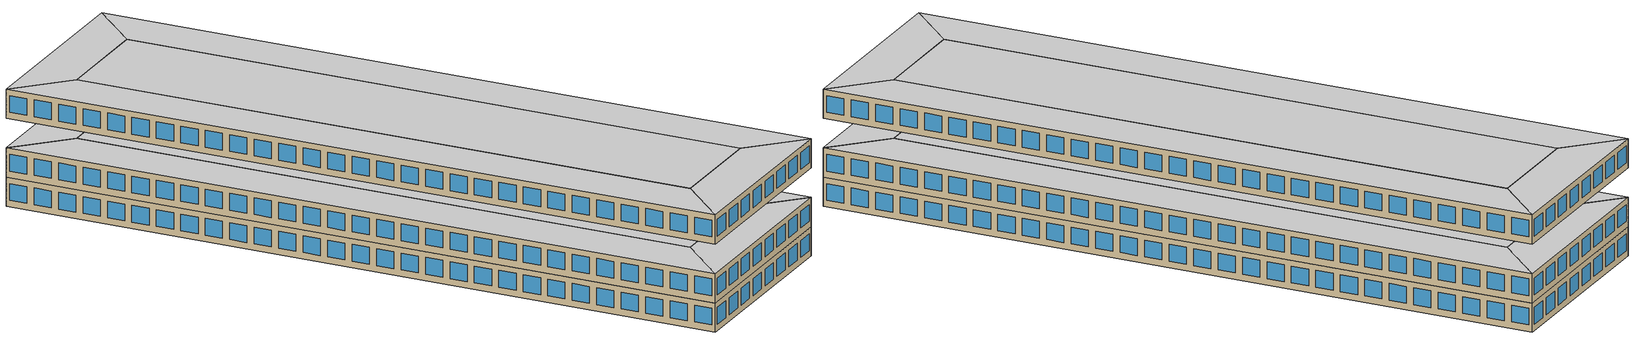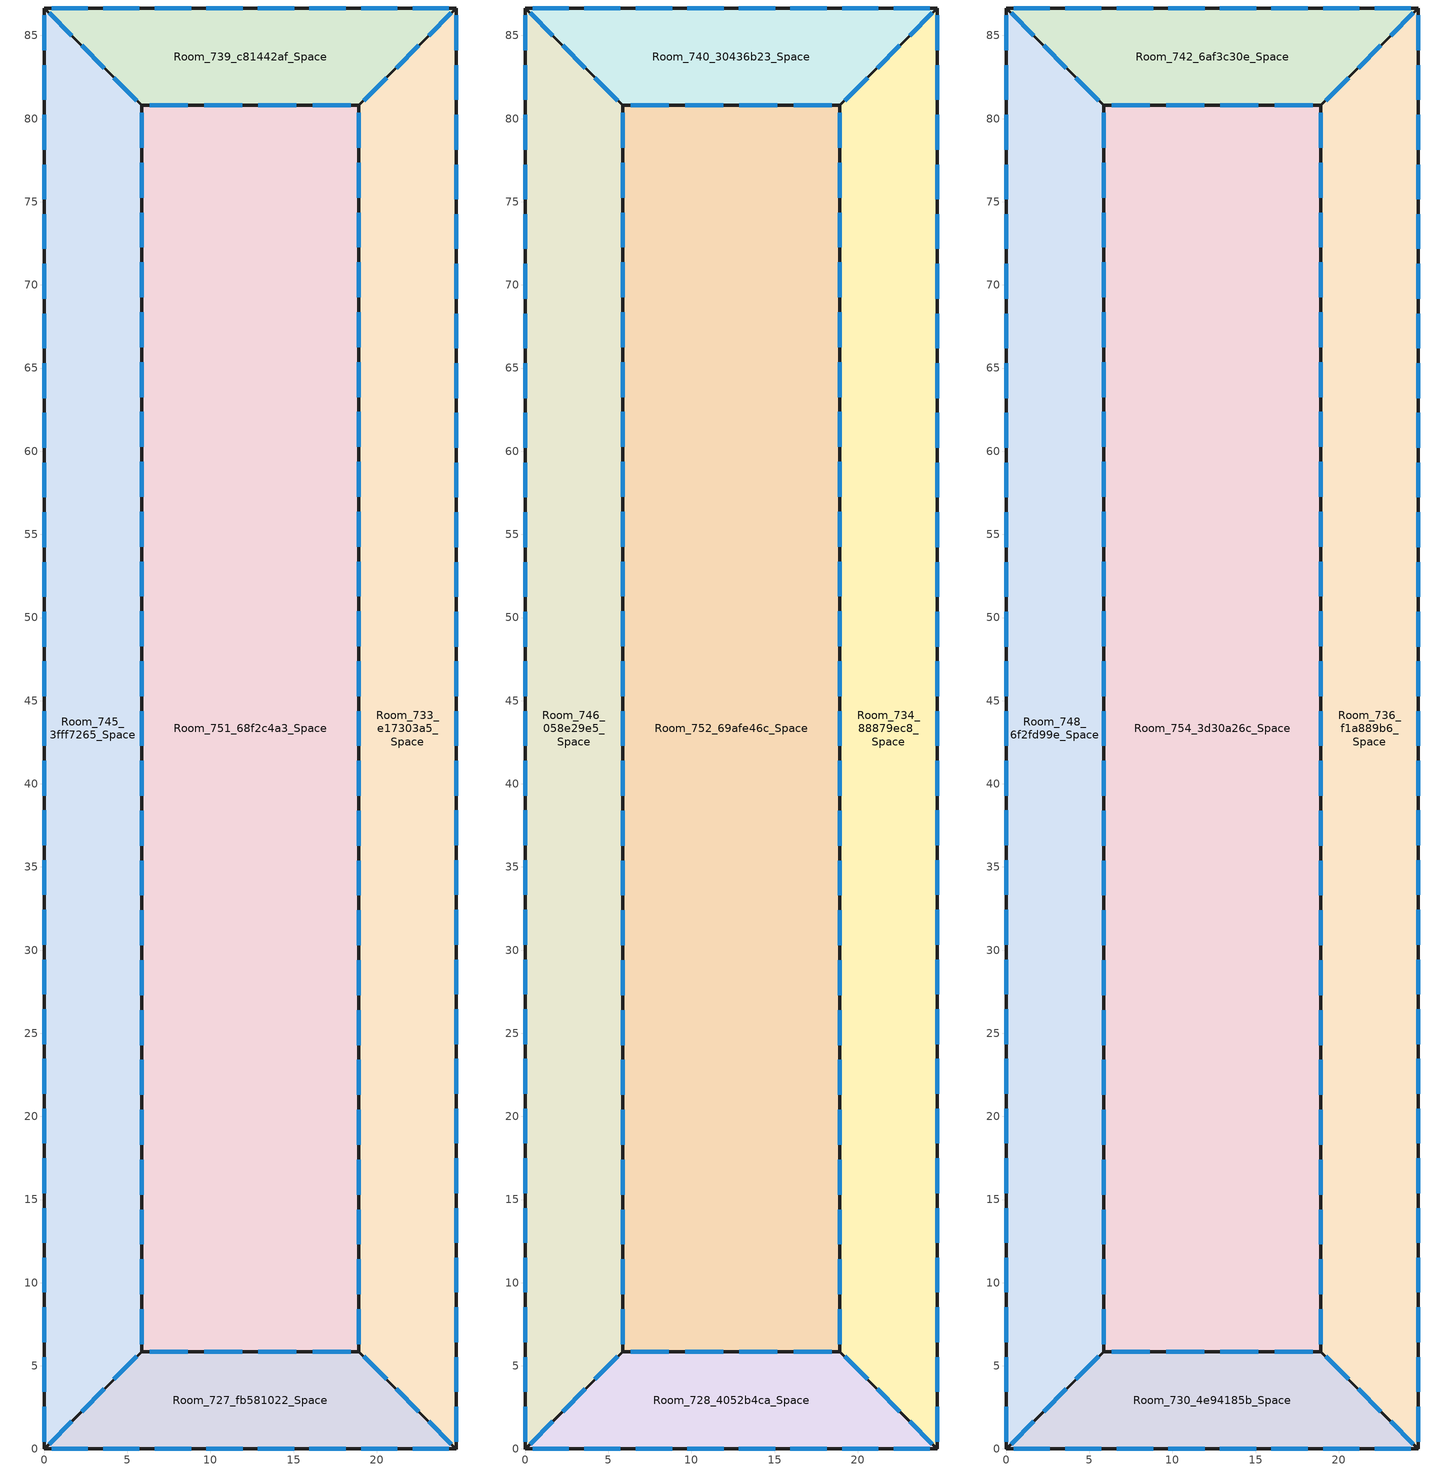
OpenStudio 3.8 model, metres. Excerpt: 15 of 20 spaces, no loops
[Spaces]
Room_727_fb581022_Space
 floor ground: 18.93,5.86 24.78,0 0,0 5.86,5.86 z0
 wall outside: 18.93,5.86 5.86,5.86 0,0 24.78,0 18.93,5.86 z0:3.5
 window: 18.44,5.86 16.15,5.86 / 15.17,5.86 12.88,5.86 / 11.9,5.86 9.61,5.86 / 8.63,5.86 6.35,5.86 / 5.56,5.56 4.2,4.2 / 3.61,3.61 2.25,2.25 / 1.66,1.66 0.29,0.29 / 24.49,0.29 23.13,1.66 / 22.54,2.25 21.17,3.61 / 20.59,4.2 19.22,5.56 / 0.46,0 2.63,0 / 3.56,0 5.73,0 / 6.66,0 8.83,0 / 9.76,0 11.93,0 / 12.86,0 15.03,0 / 15.96,0 18.12,0 / 19.05,0 21.22,0 / 22.15,0 24.32,0 z0.8:2.8
 roof outside: 24.78,0 18.93,5.86 5.86,5.86 0,0 z3.5
Room_733_e17303a5_Space
 floor ground: 24.78,86.65 24.78,0 18.93,5.86 18.93,80.8 z0
 wall outside: 18.93,5.86 24.78,0 24.78,86.65 18.93,80.8 18.93,5.86 z0:3.5
 window: 19.22,5.56 20.59,4.2 / 21.17,3.61 22.54,2.25 / 23.13,1.66 24.49,0.29 / 18.93,80.35 18.93,78.25 / 18.93,77.35 18.93,75.25 / 18.93,74.35 18.93,72.25 / 18.93,71.35 18.93,69.26 / 18.93,68.36 18.93,66.26 / 18.93,65.36 18.93,63.26 / 18.93,62.36 18.93,60.26 / 18.93,59.36 18.93,57.27 / 18.93,56.37 18.93,54.27 / 18.93,53.37 18.93,51.27 / 18.93,50.37 18.93,48.27 / 18.93,47.37 18.93,45.27 / 18.93,44.38 18.93,42.28 / 18.93,41.38 18.93,39.28 / 18.93,38.38 18.93,36.28 / 18.93,35.38 18.93,33.28 / 18.93,32.39 18.93,30.29 / 18.93,29.39 18.93,27.29 / 18.93,26.39 18.93,24.29 / 18.93,23.39 18.93,21.29 / 18.93,20.4 18.93,18.3 / 18.93,17.4 18.93,15.3 / 18.93,14.4 18.93,12.3 / 18.93,11.4 18.93,9.3 / 18.93,8.41 18.93,6.31 / 24.49,86.36 23.13,84.99 / 22.54,84.41 21.17,83.04 / 20.59,82.46 19.22,81.09 / 24.78,0.45 24.78,2.54 / 24.78,3.44 24.78,5.53 / 24.78,6.42 24.78,8.52 / 24.78,9.41 24.78,11.5 / 24.78,12.4 24.78,14.49 / 24.78,15.39 24.78,17.48 / 24.78,18.38 24.78,20.47 / 24.78,21.36 24.78,23.46 / 24.78,24.35 24.78,26.44 / 24.78,27.34 24.78,29.43 / 24.78,30.33 24.78,32.42 / 24.78,33.32 24.78,35.41 / 24.78,36.3 24.78,38.4 / 24.78,39.29 24.78,41.38 / 24.78,42.28 24.78,44.37 / 24.78,45.27 24.78,47.36 / 24.78,48.26 24.78,50.35 / 24.78,51.24 24.78,53.34 / 24.78,54.23 24.78,56.32 / 24.78,57.22 24.78,59.31 / 24.78,60.21 24.78,62.3 / 24.78,63.2 24.78,65.29 / 24.78,66.18 24.78,68.28 / 24.78,69.17 24.78,71.26 / 24.78,72.16 24.78,74.25 / 24.78,75.15 24.78,77.24 / 24.78,78.14 24.78,80.23 / 24.78,81.13 24.78,83.22 / 24.78,84.11 24.78,86.2 z0.8:2.8
 roof outside: 24.78,0 24.78,86.65 18.93,80.8 18.93,5.86 z3.5
Room_739_c81442af_Space
 floor ground: 0,86.65 24.78,86.65 18.93,80.8 5.86,80.8 z0
 wall outside: 18.93,80.8 24.78,86.65 0,86.65 5.86,80.8 18.93,80.8 z0:3.5
 window: 19.22,81.09 20.59,82.46 / 21.17,83.04 22.54,84.41 / 23.13,84.99 24.49,86.36 / 6.35,80.8 8.63,80.8 / 9.61,80.8 11.9,80.8 / 12.88,80.8 15.17,80.8 / 16.15,80.8 18.44,80.8 / 0.29,86.36 1.66,84.99 / 2.25,84.41 3.61,83.04 / 4.2,82.46 5.56,81.09 / 24.32,86.65 22.15,86.65 / 21.22,86.65 19.05,86.65 / 18.12,86.65 15.96,86.65 / 15.03,86.65 12.86,86.65 / 11.93,86.65 9.76,86.65 / 8.83,86.65 6.66,86.65 / 5.73,86.65 3.56,86.65 / 2.63,86.65 0.46,86.65 z0.8:2.8
 roof outside: 18.93,80.8 24.78,86.65 0,86.65 5.86,80.8 z3.5
Room_745_3fff7265_Space
 floor ground: 0,86.65 5.86,80.8 5.86,5.86 0,0 z0
 wall outside: 5.86,80.8 0,86.65 0,0 5.86,5.86 5.86,80.8 z0:3.5
 window: 5.56,81.09 4.2,82.46 / 3.61,83.04 2.25,84.41 / 1.66,84.99 0.29,86.36 / 0.29,0.29 1.66,1.66 / 2.25,2.25 3.61,3.61 / 4.2,4.2 5.56,5.56 / 5.86,6.31 5.86,8.41 / 5.86,9.3 5.86,11.4 / 5.86,12.3 5.86,14.4 / 5.86,15.3 5.86,17.4 / 5.86,18.3 5.86,20.4 / 5.86,21.29 5.86,23.39 / 5.86,24.29 5.86,26.39 / 5.86,27.29 5.86,29.39 / 5.86,30.29 5.86,32.39 / 5.86,33.28 5.86,35.38 / 5.86,36.28 5.86,38.38 / 5.86,39.28 5.86,41.38 / 5.86,42.28 5.86,44.38 / 5.86,45.27 5.86,47.37 / 5.86,48.27 5.86,50.37 / 5.86,51.27 5.86,53.37 / 5.86,54.27 5.86,56.37 / 5.86,57.27 5.86,59.36 / 5.86,60.26 5.86,62.36 / 5.86,63.26 5.86,65.36 / 5.86,66.26 5.86,68.36 / 5.86,69.26 5.86,71.35 / 5.86,72.25 5.86,74.35 / 5.86,75.25 5.86,77.35 / 5.86,78.25 5.86,80.35 / 0,86.2 0,84.11 / 0,83.22 0,81.13 / 0,80.23 0,78.14 / 0,77.24 0,75.15 / 0,74.25 0,72.16 / 0,71.26 0,69.17 / 0,68.28 0,66.18 / 0,65.29 0,63.2 / 0,62.3 0,60.21 / 0,59.31 0,57.22 / 0,56.32 0,54.23 / 0,53.34 0,51.24 / 0,50.35 0,48.26 / 0,47.36 0,45.27 / 0,44.37 0,42.28 / 0,41.38 0,39.29 / 0,38.4 0,36.3 / 0,35.41 0,33.32 / 0,32.42 0,30.33 / 0,29.43 0,27.34 / 0,26.44 0,24.35 / 0,23.46 0,21.36 / 0,20.47 0,18.38 / 0,17.48 0,15.39 / 0,14.49 0,12.4 / 0,11.5 0,9.41 / 0,8.52 0,6.42 / 0,5.53 0,3.44 / 0,2.54 0,0.45 z0.8:2.8
 roof outside: 0,0 5.86,5.86 5.86,80.8 0,86.65 z3.5
Room_751_68f2c4a3_Space
 floor ground: 5.86,80.8 18.93,80.8 18.93,5.86 5.86,5.86 z0
 wall outside: 5.86,80.8 5.86,5.86 18.93,5.86 18.93,80.8 5.86,80.8 z0:3.5
 window: 5.86,80.35 5.86,78.25 / 5.86,77.35 5.86,75.25 / 5.86,74.35 5.86,72.25 / 5.86,71.35 5.86,69.26 / 5.86,68.36 5.86,66.26 / 5.86,65.36 5.86,63.26 / 5.86,62.36 5.86,60.26 / 5.86,59.36 5.86,57.27 / 5.86,56.37 5.86,54.27 / 5.86,53.37 5.86,51.27 / 5.86,50.37 5.86,48.27 / 5.86,47.37 5.86,45.27 / 5.86,44.38 5.86,42.28 / 5.86,41.38 5.86,39.28 / 5.86,38.38 5.86,36.28 / 5.86,35.38 5.86,33.28 / 5.86,32.39 5.86,30.29 / 5.86,29.39 5.86,27.29 / 5.86,26.39 5.86,24.29 / 5.86,23.39 5.86,21.29 / 5.86,20.4 5.86,18.3 / 5.86,17.4 5.86,15.3 / 5.86,14.4 5.86,12.3 / 5.86,11.4 5.86,9.3 / 5.86,8.41 5.86,6.31 / 18.44,80.8 16.15,80.8 / 15.17,80.8 12.88,80.8 / 11.9,80.8 9.61,80.8 / 8.63,80.8 6.35,80.8 / 18.93,6.31 18.93,8.41 / 18.93,9.3 18.93,11.4 / 18.93,12.3 18.93,14.4 / 18.93,15.3 18.93,17.4 / 18.93,18.3 18.93,20.4 / 18.93,21.29 18.93,23.39 / 18.93,24.29 18.93,26.39 / 18.93,27.29 18.93,29.39 / 18.93,30.29 18.93,32.39 / 18.93,33.28 18.93,35.38 / 18.93,36.28 18.93,38.38 / 18.93,39.28 18.93,41.38 / 18.93,42.28 18.93,44.38 / 18.93,45.27 18.93,47.37 / 18.93,48.27 18.93,50.37 / 18.93,51.27 18.93,53.37 / 18.93,54.27 18.93,56.37 / 18.93,57.27 18.93,59.36 / 18.93,60.26 18.93,62.36 / 18.93,63.26 18.93,65.36 / 18.93,66.26 18.93,68.36 / 18.93,69.26 18.93,71.35 / 18.93,72.25 18.93,74.35 / 18.93,75.25 18.93,77.35 / 18.93,78.25 18.93,80.35 / 6.35,5.86 8.63,5.86 / 9.61,5.86 11.9,5.86 / 12.88,5.86 15.17,5.86 / 16.15,5.86 18.44,5.86 z0.8:2.8
 roof outside: 18.93,5.86 18.93,80.8 5.86,80.8 5.86,5.86 z3.5
Room_728_4052b4ca_Space
 floor outside: 18.93,5.86 24.78,0 0,0 5.86,5.86 z3.5
 wall outside: 18.93,5.86 5.86,5.86 0,0 24.78,0 18.93,5.86 z3.5:7
 window: 18.44,5.86 16.15,5.86 / 15.17,5.86 12.88,5.86 / 11.9,5.86 9.61,5.86 / 8.63,5.86 6.35,5.86 / 5.56,5.56 4.2,4.2 / 3.61,3.61 2.25,2.25 / 1.66,1.66 0.29,0.29 / 24.49,0.29 23.13,1.66 / 22.54,2.25 21.17,3.61 / 20.59,4.2 19.22,5.56 / 0.46,0 2.63,0 / 3.56,0 5.73,0 / 6.66,0 8.83,0 / 9.76,0 11.93,0 / 12.86,0 15.03,0 / 15.96,0 18.12,0 / 19.05,0 21.22,0 / 22.15,0 24.32,0 z4.3:6.3
 ceiling adiabatic: 24.78,0 18.93,5.86 5.86,5.86 0,0 z7
Room_734_88879ec8_Space
 floor outside: 24.78,86.65 24.78,0 18.93,5.86 18.93,80.8 z3.5
 wall outside: 18.93,5.86 24.78,0 24.78,86.65 18.93,80.8 18.93,5.86 z3.5:7
 window: 19.22,5.56 20.59,4.2 / 21.17,3.61 22.54,2.25 / 23.13,1.66 24.49,0.29 / 18.93,80.35 18.93,78.25 / 18.93,77.35 18.93,75.25 / 18.93,74.35 18.93,72.25 / 18.93,71.35 18.93,69.26 / 18.93,68.36 18.93,66.26 / 18.93,65.36 18.93,63.26 / 18.93,62.36 18.93,60.26 / 18.93,59.36 18.93,57.27 / 18.93,56.37 18.93,54.27 / 18.93,53.37 18.93,51.27 / 18.93,50.37 18.93,48.27 / 18.93,47.37 18.93,45.27 / 18.93,44.38 18.93,42.28 / 18.93,41.38 18.93,39.28 / 18.93,38.38 18.93,36.28 / 18.93,35.38 18.93,33.28 / 18.93,32.39 18.93,30.29 / 18.93,29.39 18.93,27.29 / 18.93,26.39 18.93,24.29 / 18.93,23.39 18.93,21.29 / 18.93,20.4 18.93,18.3 / 18.93,17.4 18.93,15.3 / 18.93,14.4 18.93,12.3 / 18.93,11.4 18.93,9.3 / 18.93,8.41 18.93,6.31 / 24.49,86.36 23.13,84.99 / 22.54,84.41 21.17,83.04 / 20.59,82.46 19.22,81.09 / 24.78,0.45 24.78,2.54 / 24.78,3.44 24.78,5.53 / 24.78,6.42 24.78,8.52 / 24.78,9.41 24.78,11.5 / 24.78,12.4 24.78,14.49 / 24.78,15.39 24.78,17.48 / 24.78,18.38 24.78,20.47 / 24.78,21.36 24.78,23.46 / 24.78,24.35 24.78,26.44 / 24.78,27.34 24.78,29.43 / 24.78,30.33 24.78,32.42 / 24.78,33.32 24.78,35.41 / 24.78,36.3 24.78,38.4 / 24.78,39.29 24.78,41.38 / 24.78,42.28 24.78,44.37 / 24.78,45.27 24.78,47.36 / 24.78,48.26 24.78,50.35 / 24.78,51.24 24.78,53.34 / 24.78,54.23 24.78,56.32 / 24.78,57.22 24.78,59.31 / 24.78,60.21 24.78,62.3 / 24.78,63.2 24.78,65.29 / 24.78,66.18 24.78,68.28 / 24.78,69.17 24.78,71.26 / 24.78,72.16 24.78,74.25 / 24.78,75.15 24.78,77.24 / 24.78,78.14 24.78,80.23 / 24.78,81.13 24.78,83.22 / 24.78,84.11 24.78,86.2 z4.3:6.3
 ceiling adiabatic: 24.78,0 24.78,86.65 18.93,80.8 18.93,5.86 z7
Room_740_30436b23_Space
 floor outside: 0,86.65 24.78,86.65 18.93,80.8 5.86,80.8 z3.5
 wall outside: 18.93,80.8 24.78,86.65 0,86.65 5.86,80.8 18.93,80.8 z3.5:7
 window: 19.22,81.09 20.59,82.46 / 21.17,83.04 22.54,84.41 / 23.13,84.99 24.49,86.36 / 6.35,80.8 8.63,80.8 / 9.61,80.8 11.9,80.8 / 12.88,80.8 15.17,80.8 / 16.15,80.8 18.44,80.8 / 0.29,86.36 1.66,84.99 / 2.25,84.41 3.61,83.04 / 4.2,82.46 5.56,81.09 / 24.32,86.65 22.15,86.65 / 21.22,86.65 19.05,86.65 / 18.12,86.65 15.96,86.65 / 15.03,86.65 12.86,86.65 / 11.93,86.65 9.76,86.65 / 8.83,86.65 6.66,86.65 / 5.73,86.65 3.56,86.65 / 2.63,86.65 0.46,86.65 z4.3:6.3
 ceiling adiabatic: 18.93,80.8 24.78,86.65 0,86.65 5.86,80.8 z7
Room_746_058e29e5_Space
 floor outside: 0,86.65 5.86,80.8 5.86,5.86 0,0 z3.5
 wall outside: 5.86,80.8 0,86.65 0,0 5.86,5.86 5.86,80.8 z3.5:7
 window: 5.56,81.09 4.2,82.46 / 3.61,83.04 2.25,84.41 / 1.66,84.99 0.29,86.36 / 0.29,0.29 1.66,1.66 / 2.25,2.25 3.61,3.61 / 4.2,4.2 5.56,5.56 / 5.86,6.31 5.86,8.41 / 5.86,9.3 5.86,11.4 / 5.86,12.3 5.86,14.4 / 5.86,15.3 5.86,17.4 / 5.86,18.3 5.86,20.4 / 5.86,21.29 5.86,23.39 / 5.86,24.29 5.86,26.39 / 5.86,27.29 5.86,29.39 / 5.86,30.29 5.86,32.39 / 5.86,33.28 5.86,35.38 / 5.86,36.28 5.86,38.38 / 5.86,39.28 5.86,41.38 / 5.86,42.28 5.86,44.38 / 5.86,45.27 5.86,47.37 / 5.86,48.27 5.86,50.37 / 5.86,51.27 5.86,53.37 / 5.86,54.27 5.86,56.37 / 5.86,57.27 5.86,59.36 / 5.86,60.26 5.86,62.36 / 5.86,63.26 5.86,65.36 / 5.86,66.26 5.86,68.36 / 5.86,69.26 5.86,71.35 / 5.86,72.25 5.86,74.35 / 5.86,75.25 5.86,77.35 / 5.86,78.25 5.86,80.35 / 0,86.2 0,84.11 / 0,83.22 0,81.13 / 0,80.23 0,78.14 / 0,77.24 0,75.15 / 0,74.25 0,72.16 / 0,71.26 0,69.17 / 0,68.28 0,66.18 / 0,65.29 0,63.2 / 0,62.3 0,60.21 / 0,59.31 0,57.22 / 0,56.32 0,54.23 / 0,53.34 0,51.24 / 0,50.35 0,48.26 / 0,47.36 0,45.27 / 0,44.37 0,42.28 / 0,41.38 0,39.29 / 0,38.4 0,36.3 / 0,35.41 0,33.32 / 0,32.42 0,30.33 / 0,29.43 0,27.34 / 0,26.44 0,24.35 / 0,23.46 0,21.36 / 0,20.47 0,18.38 / 0,17.48 0,15.39 / 0,14.49 0,12.4 / 0,11.5 0,9.41 / 0,8.52 0,6.42 / 0,5.53 0,3.44 / 0,2.54 0,0.45 z4.3:6.3
 ceiling adiabatic: 0,0 5.86,5.86 5.86,80.8 0,86.65 z7
Room_752_69afe46c_Space
 floor outside: 5.86,80.8 18.93,80.8 18.93,5.86 5.86,5.86 z3.5
 wall outside: 5.86,80.8 5.86,5.86 18.93,5.86 18.93,80.8 5.86,80.8 z3.5:7
 window: 5.86,80.35 5.86,78.25 / 5.86,77.35 5.86,75.25 / 5.86,74.35 5.86,72.25 / 5.86,71.35 5.86,69.26 / 5.86,68.36 5.86,66.26 / 5.86,65.36 5.86,63.26 / 5.86,62.36 5.86,60.26 / 5.86,59.36 5.86,57.27 / 5.86,56.37 5.86,54.27 / 5.86,53.37 5.86,51.27 / 5.86,50.37 5.86,48.27 / 5.86,47.37 5.86,45.27 / 5.86,44.38 5.86,42.28 / 5.86,41.38 5.86,39.28 / 5.86,38.38 5.86,36.28 / 5.86,35.38 5.86,33.28 / 5.86,32.39 5.86,30.29 / 5.86,29.39 5.86,27.29 / 5.86,26.39 5.86,24.29 / 5.86,23.39 5.86,21.29 / 5.86,20.4 5.86,18.3 / 5.86,17.4 5.86,15.3 / 5.86,14.4 5.86,12.3 / 5.86,11.4 5.86,9.3 / 5.86,8.41 5.86,6.31 / 18.44,80.8 16.15,80.8 / 15.17,80.8 12.88,80.8 / 11.9,80.8 9.61,80.8 / 8.63,80.8 6.35,80.8 / 18.93,6.31 18.93,8.41 / 18.93,9.3 18.93,11.4 / 18.93,12.3 18.93,14.4 / 18.93,15.3 18.93,17.4 / 18.93,18.3 18.93,20.4 / 18.93,21.29 18.93,23.39 / 18.93,24.29 18.93,26.39 / 18.93,27.29 18.93,29.39 / 18.93,30.29 18.93,32.39 / 18.93,33.28 18.93,35.38 / 18.93,36.28 18.93,38.38 / 18.93,39.28 18.93,41.38 / 18.93,42.28 18.93,44.38 / 18.93,45.27 18.93,47.37 / 18.93,48.27 18.93,50.37 / 18.93,51.27 18.93,53.37 / 18.93,54.27 18.93,56.37 / 18.93,57.27 18.93,59.36 / 18.93,60.26 18.93,62.36 / 18.93,63.26 18.93,65.36 / 18.93,66.26 18.93,68.36 / 18.93,69.26 18.93,71.35 / 18.93,72.25 18.93,74.35 / 18.93,75.25 18.93,77.35 / 18.93,78.25 18.93,80.35 / 6.35,5.86 8.63,5.86 / 9.61,5.86 11.9,5.86 / 12.88,5.86 15.17,5.86 / 16.15,5.86 18.44,5.86 z4.3:6.3
 ceiling adiabatic: 18.93,5.86 18.93,80.8 5.86,80.8 5.86,5.86 z7
Room_730_4e94185b_Space
 floor adiabatic: 18.93,5.86 24.78,0 0,0 5.86,5.86 z10.5
 wall outside: 18.93,5.86 5.86,5.86 0,0 24.78,0 18.93,5.86 z10.5:14
 window: 18.44,5.86 16.15,5.86 / 15.17,5.86 12.88,5.86 / 11.9,5.86 9.61,5.86 / 8.63,5.86 6.35,5.86 / 5.56,5.56 4.2,4.2 / 3.61,3.61 2.25,2.25 / 1.66,1.66 0.29,0.29 / 24.49,0.29 23.13,1.66 / 22.54,2.25 21.17,3.61 / 20.59,4.2 19.22,5.56 / 0.46,0 2.63,0 / 3.56,0 5.73,0 / 6.66,0 8.83,0 / 9.76,0 11.93,0 / 12.86,0 15.03,0 / 15.96,0 18.12,0 / 19.05,0 21.22,0 / 22.15,0 24.32,0 z11.3:13.3
 ceiling adiabatic: 24.78,0 18.93,5.86 5.86,5.86 0,0 z14
Room_736_f1a889b6_Space
 floor adiabatic: 24.78,86.65 24.78,0 18.93,5.86 18.93,80.8 z10.5
 wall outside: 18.93,5.86 24.78,0 24.78,86.65 18.93,80.8 18.93,5.86 z10.5:14
 window: 19.22,5.56 20.59,4.2 / 21.17,3.61 22.54,2.25 / 23.13,1.66 24.49,0.29 / 18.93,80.35 18.93,78.25 / 18.93,77.35 18.93,75.25 / 18.93,74.35 18.93,72.25 / 18.93,71.35 18.93,69.26 / 18.93,68.36 18.93,66.26 / 18.93,65.36 18.93,63.26 / 18.93,62.36 18.93,60.26 / 18.93,59.36 18.93,57.27 / 18.93,56.37 18.93,54.27 / 18.93,53.37 18.93,51.27 / 18.93,50.37 18.93,48.27 / 18.93,47.37 18.93,45.27 / 18.93,44.38 18.93,42.28 / 18.93,41.38 18.93,39.28 / 18.93,38.38 18.93,36.28 / 18.93,35.38 18.93,33.28 / 18.93,32.39 18.93,30.29 / 18.93,29.39 18.93,27.29 / 18.93,26.39 18.93,24.29 / 18.93,23.39 18.93,21.29 / 18.93,20.4 18.93,18.3 / 18.93,17.4 18.93,15.3 / 18.93,14.4 18.93,12.3 / 18.93,11.4 18.93,9.3 / 18.93,8.41 18.93,6.31 / 24.49,86.36 23.13,84.99 / 22.54,84.41 21.17,83.04 / 20.59,82.46 19.22,81.09 / 24.78,0.45 24.78,2.54 / 24.78,3.44 24.78,5.53 / 24.78,6.42 24.78,8.52 / 24.78,9.41 24.78,11.5 / 24.78,12.4 24.78,14.49 / 24.78,15.39 24.78,17.48 / 24.78,18.38 24.78,20.47 / 24.78,21.36 24.78,23.46 / 24.78,24.35 24.78,26.44 / 24.78,27.34 24.78,29.43 / 24.78,30.33 24.78,32.42 / 24.78,33.32 24.78,35.41 / 24.78,36.3 24.78,38.4 / 24.78,39.29 24.78,41.38 / 24.78,42.28 24.78,44.37 / 24.78,45.27 24.78,47.36 / 24.78,48.26 24.78,50.35 / 24.78,51.24 24.78,53.34 / 24.78,54.23 24.78,56.32 / 24.78,57.22 24.78,59.31 / 24.78,60.21 24.78,62.3 / 24.78,63.2 24.78,65.29 / 24.78,66.18 24.78,68.28 / 24.78,69.17 24.78,71.26 / 24.78,72.16 24.78,74.25 / 24.78,75.15 24.78,77.24 / 24.78,78.14 24.78,80.23 / 24.78,81.13 24.78,83.22 / 24.78,84.11 24.78,86.2 z11.3:13.3
 ceiling adiabatic: 24.78,0 24.78,86.65 18.93,80.8 18.93,5.86 z14
Room_742_6af3c30e_Space
 floor adiabatic: 0,86.65 24.78,86.65 18.93,80.8 5.86,80.8 z10.5
 wall outside: 18.93,80.8 24.78,86.65 0,86.65 5.86,80.8 18.93,80.8 z10.5:14
 window: 19.22,81.09 20.59,82.46 / 21.17,83.04 22.54,84.41 / 23.13,84.99 24.49,86.36 / 6.35,80.8 8.63,80.8 / 9.61,80.8 11.9,80.8 / 12.88,80.8 15.17,80.8 / 16.15,80.8 18.44,80.8 / 0.29,86.36 1.66,84.99 / 2.25,84.41 3.61,83.04 / 4.2,82.46 5.56,81.09 / 24.32,86.65 22.15,86.65 / 21.22,86.65 19.05,86.65 / 18.12,86.65 15.96,86.65 / 15.03,86.65 12.86,86.65 / 11.93,86.65 9.76,86.65 / 8.83,86.65 6.66,86.65 / 5.73,86.65 3.56,86.65 / 2.63,86.65 0.46,86.65 z11.3:13.3
 ceiling adiabatic: 18.93,80.8 24.78,86.65 0,86.65 5.86,80.8 z14
Room_748_6f2fd99e_Space
 floor adiabatic: 0,86.65 5.86,80.8 5.86,5.86 0,0 z10.5
 wall outside: 5.86,80.8 0,86.65 0,0 5.86,5.86 5.86,80.8 z10.5:14
 window: 5.56,81.09 4.2,82.46 / 3.61,83.04 2.25,84.41 / 1.66,84.99 0.29,86.36 / 0.29,0.29 1.66,1.66 / 2.25,2.25 3.61,3.61 / 4.2,4.2 5.56,5.56 / 5.86,6.31 5.86,8.41 / 5.86,9.3 5.86,11.4 / 5.86,12.3 5.86,14.4 / 5.86,15.3 5.86,17.4 / 5.86,18.3 5.86,20.4 / 5.86,21.29 5.86,23.39 / 5.86,24.29 5.86,26.39 / 5.86,27.29 5.86,29.39 / 5.86,30.29 5.86,32.39 / 5.86,33.28 5.86,35.38 / 5.86,36.28 5.86,38.38 / 5.86,39.28 5.86,41.38 / 5.86,42.28 5.86,44.38 / 5.86,45.27 5.86,47.37 / 5.86,48.27 5.86,50.37 / 5.86,51.27 5.86,53.37 / 5.86,54.27 5.86,56.37 / 5.86,57.27 5.86,59.36 / 5.86,60.26 5.86,62.36 / 5.86,63.26 5.86,65.36 / 5.86,66.26 5.86,68.36 / 5.86,69.26 5.86,71.35 / 5.86,72.25 5.86,74.35 / 5.86,75.25 5.86,77.35 / 5.86,78.25 5.86,80.35 / 0,86.2 0,84.11 / 0,83.22 0,81.13 / 0,80.23 0,78.14 / 0,77.24 0,75.15 / 0,74.25 0,72.16 / 0,71.26 0,69.17 / 0,68.28 0,66.18 / 0,65.29 0,63.2 / 0,62.3 0,60.21 / 0,59.31 0,57.22 / 0,56.32 0,54.23 / 0,53.34 0,51.24 / 0,50.35 0,48.26 / 0,47.36 0,45.27 / 0,44.37 0,42.28 / 0,41.38 0,39.29 / 0,38.4 0,36.3 / 0,35.41 0,33.32 / 0,32.42 0,30.33 / 0,29.43 0,27.34 / 0,26.44 0,24.35 / 0,23.46 0,21.36 / 0,20.47 0,18.38 / 0,17.48 0,15.39 / 0,14.49 0,12.4 / 0,11.5 0,9.41 / 0,8.52 0,6.42 / 0,5.53 0,3.44 / 0,2.54 0,0.45 z11.3:13.3
 ceiling adiabatic: 0,0 5.86,5.86 5.86,80.8 0,86.65 z14
Room_754_3d30a26c_Space
 floor adiabatic: 5.86,80.8 18.93,80.8 18.93,5.86 5.86,5.86 z10.5
 wall outside: 5.86,80.8 5.86,5.86 18.93,5.86 18.93,80.8 5.86,80.8 z10.5:14
 window: 5.86,80.35 5.86,78.25 / 5.86,77.35 5.86,75.25 / 5.86,74.35 5.86,72.25 / 5.86,71.35 5.86,69.26 / 5.86,68.36 5.86,66.26 / 5.86,65.36 5.86,63.26 / 5.86,62.36 5.86,60.26 / 5.86,59.36 5.86,57.27 / 5.86,56.37 5.86,54.27 / 5.86,53.37 5.86,51.27 / 5.86,50.37 5.86,48.27 / 5.86,47.37 5.86,45.27 / 5.86,44.38 5.86,42.28 / 5.86,41.38 5.86,39.28 / 5.86,38.38 5.86,36.28 / 5.86,35.38 5.86,33.28 / 5.86,32.39 5.86,30.29 / 5.86,29.39 5.86,27.29 / 5.86,26.39 5.86,24.29 / 5.86,23.39 5.86,21.29 / 5.86,20.4 5.86,18.3 / 5.86,17.4 5.86,15.3 / 5.86,14.4 5.86,12.3 / 5.86,11.4 5.86,9.3 / 5.86,8.41 5.86,6.31 / 18.44,80.8 16.15,80.8 / 15.17,80.8 12.88,80.8 / 11.9,80.8 9.61,80.8 / 8.63,80.8 6.35,80.8 / 18.93,6.31 18.93,8.41 / 18.93,9.3 18.93,11.4 / 18.93,12.3 18.93,14.4 / 18.93,15.3 18.93,17.4 / 18.93,18.3 18.93,20.4 / 18.93,21.29 18.93,23.39 / 18.93,24.29 18.93,26.39 / 18.93,27.29 18.93,29.39 / 18.93,30.29 18.93,32.39 / 18.93,33.28 18.93,35.38 / 18.93,36.28 18.93,38.38 / 18.93,39.28 18.93,41.38 / 18.93,42.28 18.93,44.38 / 18.93,45.27 18.93,47.37 / 18.93,48.27 18.93,50.37 / 18.93,51.27 18.93,53.37 / 18.93,54.27 18.93,56.37 / 18.93,57.27 18.93,59.36 / 18.93,60.26 18.93,62.36 / 18.93,63.26 18.93,65.36 / 18.93,66.26 18.93,68.36 / 18.93,69.26 18.93,71.35 / 18.93,72.25 18.93,74.35 / 18.93,75.25 18.93,77.35 / 18.93,78.25 18.93,80.35 / 6.35,5.86 8.63,5.86 / 9.61,5.86 11.9,5.86 / 12.88,5.86 15.17,5.86 / 16.15,5.86 18.44,5.86 z11.3:13.3
 ceiling adiabatic: 18.93,5.86 18.93,80.8 5.86,80.8 5.86,5.86 z14
[Building]
70_rue Sainte-Catherine Est (MTE+MTL)_157591_Y_2015_med: North Axis {deg}=0; Default Construction Set=Office_ 2010 2015_6A 2; Standards Building Type=MediumOffice
[Site]
Montreal Int'l: Latitude {deg}=45.47; Longitude {deg}=-73.75; Time Zone {hr}=-5; Elevation {m}=36; Terrain=City
[SizingPeriod:DesignDay] Day of Month=21
Name | Maximum Dry-Bulb Temperature {C} | Daily Dry-Bulb Temperature Range {deltaC} | Barometric Pressure {Pa} | Wind Speed {m/s} | Wind Direction {deg} | Sky Clearness | Month | Day Type | Humidity Condition Type | Wetbulb or DewPoint at Maximum Dry-Bulb {C} | Solar Model Indicator | Rain Indicator | Snow Indicator | Daylight Saving Time Indicator | Dry-Bulb Temperature Range Modifier Type | ASHRAE Clear Sky Optical Depth for Beam Irradiance | ASHRAE Clear Sky Optical Depth for Diffuse Irradiance | Enthalpy at Maximum Dry-Bulb {J/kg}
Montreal Int'l Heating Design Day 99.6% Condns DB | -22.8 | 0 | 101099 | 3.6 | 294 | 0 | 1 | WinterDesignDay | Wetbulb | -22.8 | ASHRAEClearSky
Montreal Int'l Cooling Design Day 0.4% Condns DB=>MWB | 29.4 | 9.7 | 101099 | 4.8 | 228 | 1 | 7 | SummerDesignDay | Wetbulb | 22.7 | ASHRAEClearSky
Montreal Int'l Ann Htg 99.6% Condns DB | -23.7 | 0 | 100893 | 3.9 | 260 | 0 | 1 | WinterDesignDay | Wetbulb | -23.7 | ASHRAEClearSky | No | No | No | DefaultMultipliers
Montreal Int'l Ann Hum_n 99.6% Condns DP=>MCDB | -23 | 0 | 100893 | 3.9 | 260 | 0 | 1 | WinterDesignDay | Dewpoint | -30.5 | ASHRAEClearSky | No | No | No | DefaultMultipliers
Montreal Int'l Ann Htg Wind 99.6% Condns WS=>MCDB | -5.3 | 0 | 100893 | 12.9 | 260 | 0 | 1 | WinterDesignDay | Wetbulb | -5.3 | ASHRAEClearSky | No | No | No | DefaultMultipliers
Montreal Int'l Ann Clg .4% Condns DB=>MWB | 30 | 9.3 | 100893 | 4.9 | 220 |  | 7 | SummerDesignDay | Wetbulb | 22.1 | ASHRAETau | No | No | No | DefaultMultipliers | 0.465 | 1.966
Montreal Int'l Ann Clg .4% Condns WB=>MDB | 28.1 | 9.3 | 100893 | 4.9 | 220 |  | 7 | SummerDesignDay | Wetbulb | 23.2 | ASHRAETau | No | No | No | DefaultMultipliers | 0.465 | 1.966
Montreal Int'l Ann Clg .4% Condns DP=>MDB | 26 | 9.3 | 100893 | 4.9 | 220 |  | 7 | SummerDesignDay | Dewpoint | 21.6 | ASHRAETau | No | No | No | DefaultMultipliers | 0.465 | 1.966
Montreal Int'l Ann Clg .4% Condns Enth=>MDB | 28.1 | 9.3 | 100893 | 4.9 | 220 |  | 7 | SummerDesignDay | Enthalpy | 23 | ASHRAETau | No | No | No | DefaultMultipliers | 0.465 | 1.966 | 69300
[Site:WaterMainsTemperature]
Calculation Method=CorrelationFromWeatherFile
[ClimateZones]
Climate Zone Institution Name 1=ASHRAE; Climate Zone Document Name 1=ANSI/ASHRAE Standard 169; Climate Zone Document Year 1=2006; Climate Zone Value 1=7; Climate Zone Institution Name 2=CEC; Climate Zone Document Name 2=California Climate Zone Descriptions; Climate Zone Document Year 2=1995
[Material:NoMass] Thermal Absorptance=0.9
Name | Roughness | Thermal Resistance {m2-K/W} | Solar Absorptance | Visible Absorptance
AQNC2024NMair less15 mm | MediumRough | 0.16 | 0.7 | 0.7
CP02 CARPET PAD | Smooth | 0.1 | 0.8 | 0.8
[Material]
Name | Roughness | Thickness {m} | Conductivity {W/m-K} | Density {kg/m3} | Specific Heat {J/kg-K} | Thermal Absorptance | Solar Absorptance | Visible Absorptance
G05 25mm wood | MediumSmooth | 0.0254 | 0.15 | 608 | 1630 | 0.9 | 0.5 | 0.5
AQNC2024standard concrete | MediumRough | 0.2 | 2.5 | 2400 | 840 | 0.7 | 0.7 | 0.7
AQNC2024expanded polystyrene type I 15 cm 1 | MediumRough | 0.15 | 0.0385 | 15 | 1500 | 0.7 | 0.7 | 0.7
AQNC2024Stucco 25 mm | MediumRough | 0.025 | 0.159 | 800 | 1090 | 0.7 | 0.7 | 0.7
AQNC2024gypsum board | MediumRough | 0.1 | 0.159 | 800 | 1090 | 0.7 | 0.7 | 0.7
AQNC2024built-up roofing 1 | MediumRough | 0.1 | 0.162 | 1121 | 1470 | 0.7 | 0.7 | 0.7
F16 Acoustic tile | MediumSmooth | 0.0191 | 0.06 | 368 | 590 | 0.9 | 0.3 | 0.3
M11 100mm lightweight concrete | MediumRough | 0.1016 | 0.53 | 1280 | 840 | 0.9 | 0.5 | 0.5
G01a 19mm gypsum board | MediumSmooth | 0.019 | 0.16 | 800 | 1090 | 0.9 | 0.4 | 0.4
MAT-CC05 4 HW CONCRETE | Rough | 0.1016 | 1.311 | 2240 | 836.8 | 0.9 | 0.85 | 0.85
I01 25mm insulation board | MediumRough | 0.0254 | 0.03 | 43 | 1210 | 0.9 | 0.6 | 0.6
F08 Metal surface 3; F08 Metal surface 4 | Smooth | 0.0008 | 45.28 | 7824 | 500 | 0.9 | 0.7 | 0.7
[WindowMaterial:SimpleGlazingSystem]
Double glazing: U-Factor {W/m2-K}=2.5; Solar Heat Gain Coefficient=0.7
[WindowMaterial:Glazing]
Clear 3mm: Optical Data Type=SpectralAverage; Thickness {m}=0.003; Solar Transmittance at Normal Incidence=0.837; Front Side Solar Reflectance at Normal Incidence=0.075; Back Side Solar Reflectance at Normal Incidence=0; Visible Transmittance at Normal Incidence=0.898; Front Side Visible Reflectance at Normal Incidence=0.081; Back Side Visible Reflectance at Normal Incidence=0; Infrared Transmittance at Normal Incidence=0; Front Side Infrared Hemispherical Emissivity=0.84; Back Side Infrared Hemispherical Emissivity=0.84; Conductivity {W/m-K}=0.9; Dirt Correction Factor for Solar and Visible Transmittance=1; Solar Diffusing=No
[Construction]
Interior Partition; Interior Door; Interior Partition 7: G05 25mm wood
AQ_Office_2024_Office ground 2010 2015 6A: AQNC2024standard concrete, AQNC2024expanded polystyrene type I 15 cm 1
AQ_Office_2024_Office Wall 2010 2015 6A: AQNC2024Stucco 25 mm, AQNC2024standard concrete, AQNC2024expanded polystyrene type I 15 cm 1, AQNC2024gypsum board
AQ_Office_2024_Office roof 2010 2015 6A: AQNC2024built-up roofing 1, AQNC2024NMair less15 mm, AQNC2024expanded polystyrene type I 15 cm 1
Interior Floor: F16 Acoustic tile, F05 Ceiling air space resistance, M11 100mm lightweight concrete
Interior Wall: G01a 19mm gypsum board, F04 Wall air space resistance, G01a 19mm gypsum board
Interior Ceiling: M11 100mm lightweight concrete, F05 Ceiling air space resistance, F16 Acoustic tile
ExtSlabCarpet 4in ClimateZone 1-8: MAT-CC05 4 HW CONCRETE, CP02 CARPET PAD
Double Glazing 2.5: Double glazing
Interior Window: Clear 3mm
Exterior Door 2: F08 Metal surface 3, I01 25mm insulation board
Exterior Door 3: F08 Metal surface 4, I01 25mm insulation board
[DefaultSurfaceConstructions]
Name | Floor Construction | Wall Construction | Roof Ceiling Construction
Default Surface Constructions 28; Default Surface Constructions 46 | AQ_Office_2024_Office ground 2010 2015 6A | AQ_Office_2024_Office Wall 2010 2015 6A | AQ_Office_2024_Office roof 2010 2015 6A
Default Surface Constructions 44; Default Surface Constructions 47 | Interior Floor | Interior Wall | Interior Ceiling
Default Surface Constructions 45; Default Surface Constructions 48 | ExtSlabCarpet 4in ClimateZone 1-8 | ExtSlabCarpet 4in ClimateZone 1-8 | ExtSlabCarpet 4in ClimateZone 1-8
[DefaultSubSurfaceConstructions]
Name | Fixed Window Construction | Operable Window Construction | Door Construction | Tubular Daylight Dome Construction | Tubular Daylight Diffuser Construction
Default Sub Surface Constructions 32; Default Sub Surface Constructions 35 | Interior Window | Interior Window | Interior Door
Default Sub Surface Constructions 33 | Double Glazing 2.5 | Double Glazing 2.5 | Exterior Door 2 | Interior Window | Interior Window
Default Sub Surface Constructions 34 | Double Glazing 2.5 | Double Glazing 2.5 | Exterior Door 3 | Interior Window | Interior Window
[Material:AirGap]
Name | Thermal Resistance {m2-K/W}
F05 Ceiling air space resistance | 0.18
F04 Wall air space resistance | 0.15
[DefaultConstructionSet] Interior Partition Construction=Interior Partition; Adiabatic Surface Construction=Interior Partition 7
Name | Default Exterior Surface Constructions | Default Interior Surface Constructions | Default Ground Contact Surface Constructions | Default Exterior SubSurface Constructions | Default Interior SubSurface Constructions
Office_ 2010 2015_6A | Default Surface Constructions 46 | Default Surface Constructions 47 | Default Surface Constructions 48 | Default Sub Surface Constructions 33 | Default Sub Surface Constructions 35
Office_ 2010 2015_6A 2 | Default Surface Constructions 28 | Default Surface Constructions 44 | Default Surface Constructions 45 | Default Sub Surface Constructions 34 | Default Sub Surface Constructions 32
[SpaceType]
MediumOffice Building: Default Construction Set=Office_ 2010 2015_6A; Design Specification Outdoor Air Object=MediumOffice Building_Ventilation
[People:Definition]
MediumOffice Building_People: Number of People Calculation Method=People/Area; People per Space Floor Area {person/m2}=0.0711847; Fraction Radiant=0.3; Sensible Heat Fraction=Autocalculate
[People]
MediumOffice Building_People: People Definition=MediumOffice Building_People; Space or SpaceType=MediumOffice Building; Number of People Schedule=NECB-A-Occupancy; Activity Level Schedule=MediumOffice Building_People_Act Schedule; Multiplier=1
[Lights:Definition]
MediumOffice Building_Lighting: Design Level Calculation Method=Watts/Area; Watts per Space Floor Area {W/m2}=6.68315; Fraction Radiant=0.7; Fraction Visible=0.2; Return Air Fraction=0
[Lights]
MediumOffice Building_Lighting: Lights Definition=MediumOffice Building_Lighting; Space or SpaceType=MediumOffice Building; Schedule=NECB-A-Lighting; Fraction Replaceable=1
[ElectricEquipment:Definition]
MediumOffice Building_Electric Equipment: Design Level Calculation Method=Watts/Area; Watts per Space Floor Area {W/m2}=7.54366; Fraction Latent=0; Fraction Radiant=0.5; Fraction Lost=0
[ElectricEquipment]
MediumOffice Building_Electric Equipment: Electric Equipment Definition=MediumOffice Building_Electric Equipment; Space or SpaceType=MediumOffice Building; Schedule=NECB-A-Electric-Equipment
[SpaceInfiltration:DesignFlowRate]
MediumOffice Building_Infiltration: Space or SpaceType=MediumOffice Building; Schedule=MediumOffice Building_Infiltration Schedule; Design Flow Rate Calculation Method=Flow/ExteriorArea; Flow per Exterior Surface Area {m3/s-m2}=0.000226568; Constant Term Coefficient=1; Temperature Term Coefficient=0; Velocity Term Coefficient=0
[DesignSpecification:OutdoorAir]
MediumOffice Building_Ventilation: Outdoor Air Flow per Person {m3/s-person}=0.00175762; Outdoor Air Flow per Floor Area {m3/s-m2}=0.000336663; Outdoor Air Flow Rate {m3/s}=0; Outdoor Air Flow Air Changes per Hour {1/hr}=0
[Space] Space Type=MediumOffice Building
Name | Building Story | Thermal Zone
Room_727_fb581022_Space | Floor1 | Room_727_fb581022
Room_728_4052b4ca_Space | Floor2 | Room_728_4052b4ca
Room_730_4e94185b_Space | Floor4 | Room_730_4e94185b
Room_733_e17303a5_Space | Floor1 | Room_733_e17303a5
Room_734_88879ec8_Space | Floor2 | Room_734_88879ec8
Room_736_f1a889b6_Space | Floor4 | Room_736_f1a889b6
Room_739_c81442af_Space | Floor1 | Room_739_c81442af
Room_740_30436b23_Space | Floor2 | Room_740_30436b23
Room_742_6af3c30e_Space | Floor4 | Room_742_6af3c30e
Room_745_3fff7265_Space | Floor1 | Room_745_3fff7265
Room_746_058e29e5_Space | Floor2 | Room_746_058e29e5
Room_748_6f2fd99e_Space | Floor4 | Room_748_6f2fd99e
Room_751_68f2c4a3_Space | Floor1 | Room_751_68f2c4a3
Room_752_69afe46c_Space | Floor2 | Room_752_69afe46c
Room_754_3d30a26c_Space | Floor4 | Room_754_3d30a26c
[ThermalZone] Ceiling Height {m}=3.5; Use Ideal Air Loads=No
Name | Volume {m3} | Thermostat
Room_727_fb581022 | 388.018 | MediumOffice Building_Setpoint
Room_728_4052b4ca | 388.018 | MediumOffice Building_Setpoint 1
Room_730_4e94185b | 388.018 | MediumOffice Building_Setpoint 3
Room_733_e17303a5 | 1656.34 | MediumOffice Building_Setpoint 6
Room_734_88879ec8 | 1656.34 | MediumOffice Building_Setpoint 7
Room_736_f1a889b6 | 1656.34 | MediumOffice Building_Setpoint 9
Room_739_c81442af | 388.018 | MediumOffice Building_Setpoint 12
Room_740_30436b23 | 388.018 | MediumOffice Building_Setpoint 13
Room_742_6af3c30e | 388.018 | MediumOffice Building_Setpoint 15
Room_745_3fff7265 | 1656.34 | MediumOffice Building_Setpoint 18
Room_746_058e29e5 | 1656.34 | MediumOffice Building_Setpoint 19
Room_748_6f2fd99e | 1656.34 | MediumOffice Building_Setpoint 21
Room_751_68f2c4a3 | 3428.09 | MediumOffice Building_Setpoint 24
Room_752_69afe46c | 3428.09 | MediumOffice Building_Setpoint 25
Room_754_3d30a26c | 3428.09 | MediumOffice Building_Setpoint 27
[BuildingStory]
Floor1; Floor2; Floor3; Floor4; Floor5
[WaterUse:Equipment:Definition] Target Temperature Schedule=60.0C Hot Water; Sensible Fraction Schedule=0.2 Hot Water Sensible Fraction; Latent Fraction Schedule=0.05 Hot Water Latent Fraction
Name | Peak Flow Rate {m3/s}
MediumOffice Building_Service Hot Water..Room_727_fb581022; MediumOffice Building_Service Hot Water..Room_728_4052b4ca; MediumOffice Building_Service Hot Water..Room_730_4e94185b; MediumOffice Building_Service Hot Water..Room_739_c81442af; MediumOffice Building_Service Hot Water..Room_740_30436b23; MediumOffice Building_Service Hot Water..Room_742_6af3c30e | 1.19325e-06
MediumOffice Building_Service Hot Water..Room_733_e17303a5; MediumOffice Building_Service Hot Water..Room_734_88879ec8; MediumOffice Building_Service Hot Water..Room_736_f1a889b6; MediumOffice Building_Service Hot Water..Room_745_3fff7265; MediumOffice Building_Service Hot Water..Room_746_058e29e5; MediumOffice Building_Service Hot Water..Room_748_6f2fd99e | 5.09367e-06
MediumOffice Building_Service Hot Water..Room_751_68f2c4a3; MediumOffice Building_Service Hot Water..Room_752_69afe46c; MediumOffice Building_Service Hot Water..Room_754_3d30a26c | 1.05422e-05
[WaterUse:Equipment] Flow Rate Fraction Schedule=MediumOffice Building_Service Hot Water Schedule
Name | Water Use Equipment Definition | Space
MediumOffice Building_Service Hot Water..Room_727_fb581022 | MediumOffice Building_Service Hot Water..Room_727_fb581022 | Room_727_fb581022_Space
MediumOffice Building_Service Hot Water..Room_728_4052b4ca | MediumOffice Building_Service Hot Water..Room_728_4052b4ca | Room_728_4052b4ca_Space
MediumOffice Building_Service Hot Water..Room_730_4e94185b | MediumOffice Building_Service Hot Water..Room_730_4e94185b | Room_730_4e94185b_Space
MediumOffice Building_Service Hot Water..Room_733_e17303a5 | MediumOffice Building_Service Hot Water..Room_733_e17303a5 | Room_733_e17303a5_Space
MediumOffice Building_Service Hot Water..Room_734_88879ec8 | MediumOffice Building_Service Hot Water..Room_734_88879ec8 | Room_734_88879ec8_Space
MediumOffice Building_Service Hot Water..Room_736_f1a889b6 | MediumOffice Building_Service Hot Water..Room_736_f1a889b6 | Room_736_f1a889b6_Space
MediumOffice Building_Service Hot Water..Room_739_c81442af | MediumOffice Building_Service Hot Water..Room_739_c81442af | Room_739_c81442af_Space
MediumOffice Building_Service Hot Water..Room_740_30436b23 | MediumOffice Building_Service Hot Water..Room_740_30436b23 | Room_740_30436b23_Space
MediumOffice Building_Service Hot Water..Room_742_6af3c30e | MediumOffice Building_Service Hot Water..Room_742_6af3c30e | Room_742_6af3c30e_Space
MediumOffice Building_Service Hot Water..Room_745_3fff7265 | MediumOffice Building_Service Hot Water..Room_745_3fff7265 | Room_745_3fff7265_Space
MediumOffice Building_Service Hot Water..Room_746_058e29e5 | MediumOffice Building_Service Hot Water..Room_746_058e29e5 | Room_746_058e29e5_Space
MediumOffice Building_Service Hot Water..Room_748_6f2fd99e | MediumOffice Building_Service Hot Water..Room_748_6f2fd99e | Room_748_6f2fd99e_Space
MediumOffice Building_Service Hot Water..Room_751_68f2c4a3 | MediumOffice Building_Service Hot Water..Room_751_68f2c4a3 | Room_751_68f2c4a3_Space
MediumOffice Building_Service Hot Water..Room_752_69afe46c | MediumOffice Building_Service Hot Water..Room_752_69afe46c | Room_752_69afe46c_Space
MediumOffice Building_Service Hot Water..Room_754_3d30a26c | MediumOffice Building_Service Hot Water..Room_754_3d30a26c | Room_754_3d30a26c_Space
[ThermostatSetpoint:DualSetpoint] Heating Setpoint Temperature Schedule=NECB-A-Thermostat Setpoint-Heating; Cooling Setpoint Temperature Schedule=NECB-A-Thermostat Setpoint-Cooling
MediumOffice Building_Setpoint; MediumOffice Building_Setpoint 1; MediumOffice Building_Setpoint 3; MediumOffice Building_Setpoint 6; MediumOffice Building_Setpoint 7; MediumOffice Building_Setpoint 9; MediumOffice Building_Setpoint 12; MediumOffice Building_Setpoint 13; MediumOffice Building_Setpoint 15; MediumOffice Building_Setpoint 18; MediumOffice Building_Setpoint 19; MediumOffice Building_Setpoint 21; MediumOffice Building_Setpoint 24; MediumOffice Building_Setpoint 25; MediumOffice Building_Setpoint 27
[Schedule:Ruleset]
Name | Default Day Schedule | Summer Design Day Schedule | Winter Design Day Schedule | Holiday Schedule
MediumOffice Building_Service Hot Water Schedule | MediumOffice Building_Service Hot Water Schedule_Sunday | MediumOffice Building_Service Hot Water Schedule_SmrDsn 1 | MediumOffice Building_Service Hot Water Schedule_WntrDsn 1 | MediumOffice Building_Service Hot Water Schedule_Hol 1
MediumOffice Building_Infiltration Schedule | MediumOffice Building_Infiltration Schedule_Sunday | MediumOffice Building_Infiltration Schedule_SmrDsn 1 | MediumOffice Building_Infiltration Schedule_WntrDsn 1 | MediumOffice Building_Infiltration Schedule_Hol 1
MediumOffice Building_People_Act Schedule | MediumOffice Building_People_Act Schedule_Sunday | MediumOffice Building_People_Act Schedule_SmrDsn 1 | MediumOffice Building_People_Act Schedule_WntrDsn 1 | MediumOffice Building_People_Act Schedule_Hol 1
60.0C Hot Water | Schedule Day 15
0.2 Hot Water Sensible Fraction | Schedule Day 16
0.05 Hot Water Latent Fraction | Schedule Day 17
NECB-A-Occupancy | NECB-A-Occupancy_Default |  |  | NECB-A-Occupancy_Hol 1
NECB-A-Lighting | NECB-A-Lighting_Default |  |  | NECB-A-Lighting_Hol 1
NECB-A-Electric-Equipment | NECB-A-Electric-Equipment_Default |  |  | NECB-A-Electric-Equipment_Hol 1
NECB-A-Thermostat Setpoint-Cooling | NECB-A-Thermostat Setpoint-Cooling_Default |  |  | NECB-A-Thermostat Setpoint-Cooling_Hol 1
NECB-A-Thermostat Setpoint-Heating | NECB-A-Thermostat Setpoint-Heating_Default |  |  | NECB-A-Thermostat Setpoint-Heating_Hol 1
[Schedule:Day]
MediumOffice Building_Service Hot Water Schedule_Sunday; MediumOffice Building_Service Hot Water Schedule_Hol 1: No, 6, 0, 0, 11, 0, 0.04, 13, 0, 0.06, 14, 0, 0.09, 15, 0, 0.06, 18, 0, 0.04, 24, 0, 0
MediumOffice Building_Service Hot Water Schedule_SmrDsn 1; Schedule Day 5: No, 6, 0, 0, 7, 0, 0.07, 8, 0, 0.19, 9, 0, 0.35, 10, 0, 0.38, 11, 0, 0.39, 12, 0, 0.47, 13, 0, 0.57, 14, 0, 0.54, 15, 0, 0.34, 16, 0, 0.33, 17, 0, 0.44, 18, 0, 0.26, 19, 0, 0.21, 20, 0, 0.15, 21, 0, 0.17, 22, 0, 0.08, 24, 0, 0.05
MediumOffice Building_Service Hot Water Schedule_WntrDsn 1; Schedule Day 6: No, 6, 0, 0, 7, 0, 0.07, 8, 0, 0.11, 9, 0, 0.15, 10, 0, 0.21, 11, 0, 0.19, 12, 0, 0.23, 13, 0, 0.2, 14, 0, 0.19, 15, 0, 0.15, 16, 0, 0.13, 17, 0, 0.14, 19, 0, 0.07, 24, 0, 0
MediumOffice Building_Infiltration Schedule_Sunday; MediumOffice Building_Infiltration Schedule_Hol 1: No, 24, 0, 1
MediumOffice Building_Infiltration Schedule_SmrDsn 1; Schedule Day 11: No, 6, 0, 1, 22, 0, 0.25, 24, 0, 1
MediumOffice Building_Infiltration Schedule_WntrDsn 1; Schedule Day 12: No, 6, 0, 1, 18, 0, 0.25, 24, 0, 1
MediumOffice Building_People_Act Schedule_Sunday; MediumOffice Building_People_Act Schedule_Hol 1; MediumOffice Building_People_Act Schedule_SmrDsn 1; MediumOffice Building_People_Act Schedule_WntrDsn 1: No, 24, 0, 120
Schedule Day 15: No, 24, 0, 60
Schedule Day 16; NECB-A-Electric-Equipment_Hol 1; Schedule Day 30; Schedule Day 31: No, 24, 0, 0.2
Schedule Day 17; NECB-A-Lighting_Hol 1; Schedule Day 39; Schedule Day 40: No, 24, 0, 0.05
NECB-A-Occupancy_Default; Schedule Day 23: No, 7, 0, 0, 8, 0, 0.1, 9, 0, 0.7, 12, 0, 0.9, 14, 0, 0.5, 17, 0, 0.9, 18, 0, 0.7, 19, 0, 0.3, 23, 0, 0.1, 24, 0, 0
NECB-A-Occupancy_Hol 1; Schedule Day 24; Schedule Day 25: No, 24, 0, 0
NECB-A-Lighting_Default; Schedule Day 38: No, 7, 0, 0.05, 8, 0, 0.3, 9, 0, 0.8, 17, 0, 0.9, 18, 0, 0.8, 19, 0, 0.5, 21, 0, 0.3, 23, 0, 0.1, 24, 0, 0.05
NECB-A-Electric-Equipment_Default; Schedule Day 29: No, 7, 0, 0.2, 8, 0, 0.3, 9, 0, 0.8, 18, 0, 0.9, 19, 0, 0.5, 21, 0, 0.3, 24, 0, 0.2
NECB-A-Thermostat Setpoint-Cooling_Default; Schedule Day 26: No, 6, 0, 35, 21, 0, 24, 24, 0, 35
NECB-A-Thermostat Setpoint-Cooling_Hol 1; Schedule Day 27; Schedule Day 28: No, 24, 0, 35
NECB-A-Thermostat Setpoint-Heating_Default; Schedule Day 32: No, 6, 0, 18, 7, 0, 20, 21, 0, 22, 24, 0, 18
NECB-A-Thermostat Setpoint-Heating_Hol 1; Schedule Day 33; Schedule Day 34: No, 24, 0, 18
[Schedule:Rule] Date Specification Type=DateRange; Start Month=1; Start Day=1; End Month=12; End Day=31
Name | Schedule Ruleset | Rule Order | Day Schedule | Apply Sunday | Apply Monday | Apply Tuesday | Apply Wednesday | Apply Thursday | Apply Friday | Apply Saturday
Schedule Rule 5 | MediumOffice Building_Service Hot Water Schedule | 0 | Schedule Day 5 | No | Yes | Yes | Yes | Yes | Yes | No
Schedule Rule 6 | MediumOffice Building_Service Hot Water Schedule | 1 | Schedule Day 6 | No | No | No | No | No | No | Yes
Schedule Rule 11 | MediumOffice Building_Infiltration Schedule | 0 | Schedule Day 11 | No | Yes | Yes | Yes | Yes | Yes | No
Schedule Rule 12 | MediumOffice Building_Infiltration Schedule | 1 | Schedule Day 12 | No | No | No | No | No | No | Yes
Schedule Rule 15 | NECB-A-Occupancy | 0 | Schedule Day 23 | No | Yes | Yes | Yes | Yes | Yes | No
Schedule Rule 16 | NECB-A-Occupancy | 1 | Schedule Day 24 | No | No | No | No | No | No | Yes
Schedule Rule 17 | NECB-A-Occupancy | 2 | Schedule Day 25 | Yes | No | No | No | No | No | No
Schedule Rule 18 | NECB-A-Lighting | 0 | Schedule Day 38 | No | Yes | Yes | Yes | Yes | Yes | No
Schedule Rule 19 | NECB-A-Lighting | 1 | Schedule Day 39 | No | No | No | No | No | No | Yes
Schedule Rule 20 | NECB-A-Lighting | 2 | Schedule Day 40 | Yes | No | No | No | No | No | No
Schedule Rule 21 | NECB-A-Electric-Equipment | 0 | Schedule Day 29 | No | Yes | Yes | Yes | Yes | Yes | No
Schedule Rule 22 | NECB-A-Electric-Equipment | 1 | Schedule Day 30 | No | No | No | No | No | No | Yes
Schedule Rule 23 | NECB-A-Electric-Equipment | 2 | Schedule Day 31 | Yes | No | No | No | No | No | No
Schedule Rule 24 | NECB-A-Thermostat Setpoint-Cooling | 0 | Schedule Day 26 | No | Yes | Yes | Yes | Yes | Yes | No
Schedule Rule 25 | NECB-A-Thermostat Setpoint-Cooling | 1 | Schedule Day 27 | No | No | No | No | No | No | Yes
Schedule Rule 26 | NECB-A-Thermostat Setpoint-Cooling | 2 | Schedule Day 28 | Yes | No | No | No | No | No | No
Schedule Rule 27 | NECB-A-Thermostat Setpoint-Heating | 0 | Schedule Day 32 | No | Yes | Yes | Yes | Yes | Yes | No
Schedule Rule 28 | NECB-A-Thermostat Setpoint-Heating | 1 | Schedule Day 33 | No | No | No | No | No | No | Yes
Schedule Rule 29 | NECB-A-Thermostat Setpoint-Heating | 2 | Schedule Day 34 | Yes | No | No | No | No | No | No
